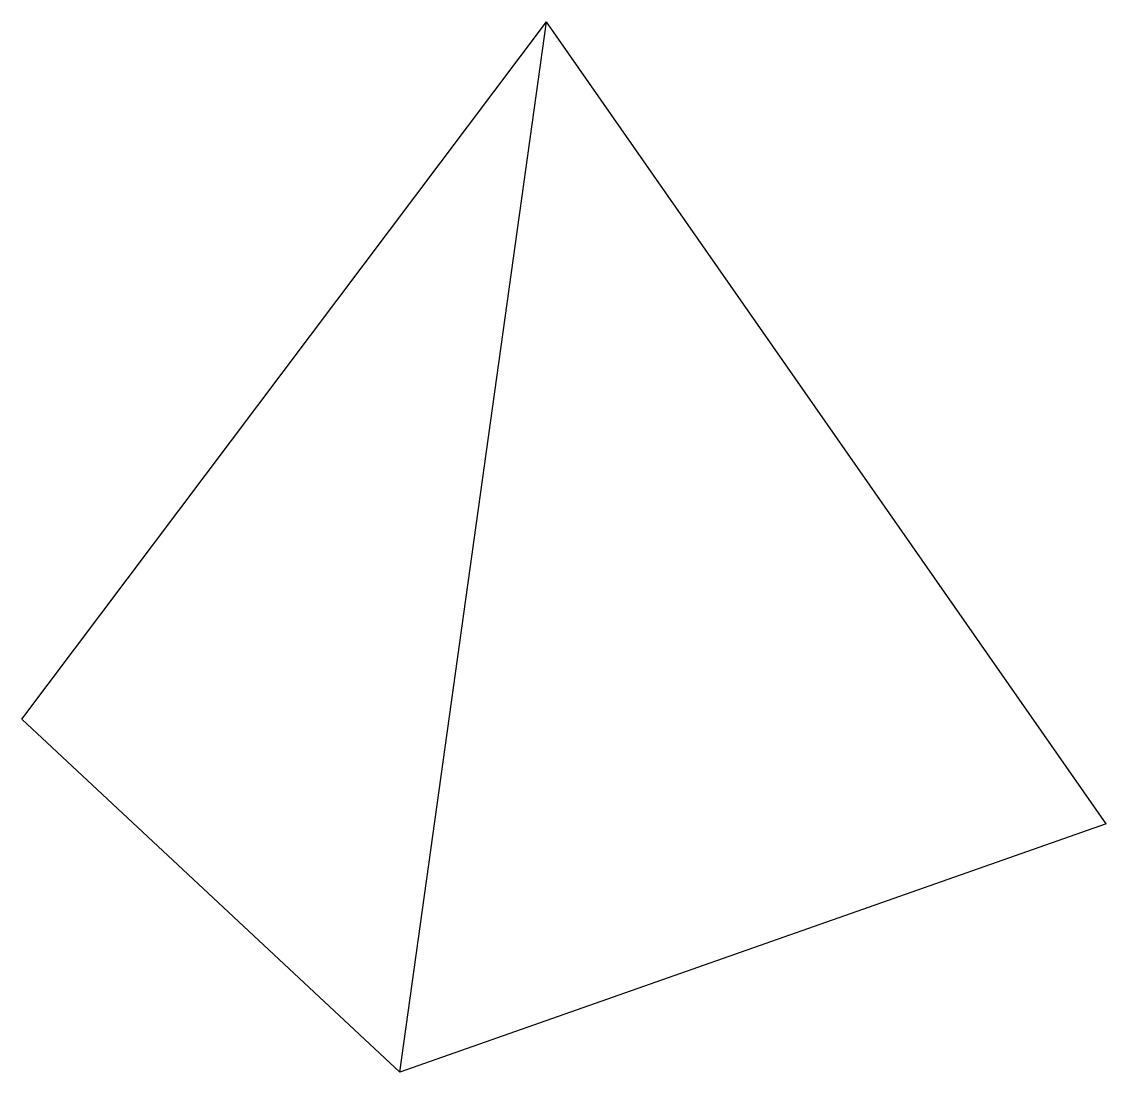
# Model space of a CAD drawing. Header units: millimetres. Extents: x -25.3 to 30.9, y -10.4 to 44.
import ezdxf

# ---------------------------------------------------------------- set-up
doc = ezdxf.new("R2010")
doc.units = ezdxf.units.MM

msp = doc.modelspace()

# ---------------------------------------------------------------- linework, layer by layer
at = {"color": 7, "linetype": 'Continuous', "lineweight": 25}
for p, q in [((-25.258, 7.902), (1.938, 44.022)), ((-5.675, -10.381), (1.938, 44.022)), ((30.933, 2.479), (1.938, 44.022)), ((-5.675, -10.381), (-25.258, 7.902)), ((30.933, 2.479), (-5.675, -10.381))]:
    msp.add_line(p, q, dxfattribs=at)

doc.saveas('drawing.dxf')
